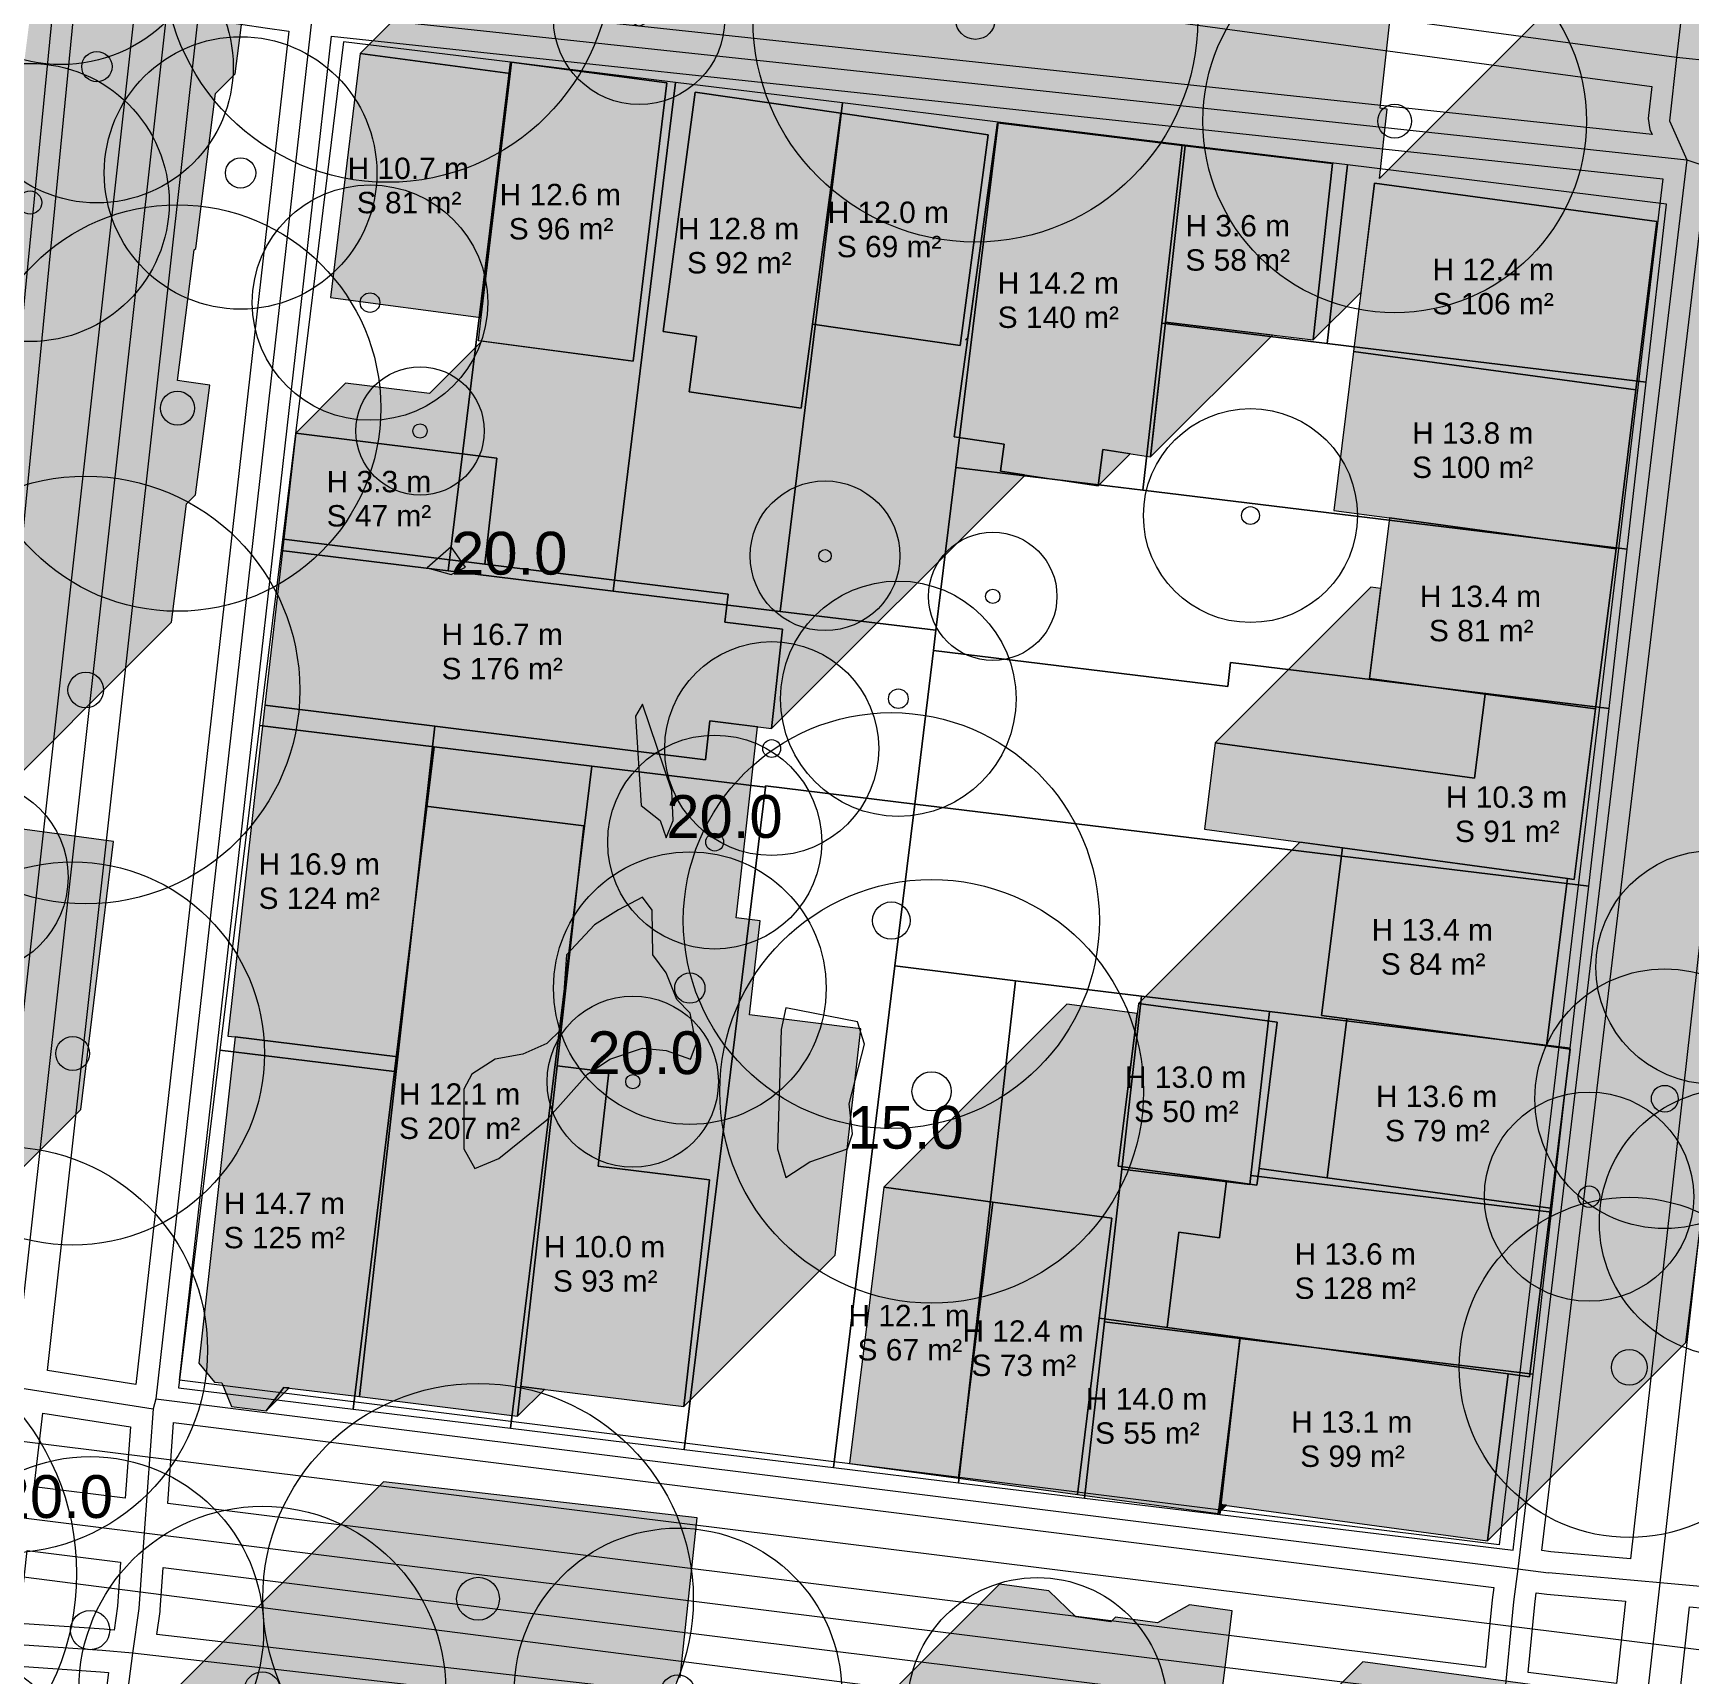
# Model space of a CAD drawing. Header units: metres. Extents: x -8 to 1190, y -11 to 1223.
# Drawn here: x 185.5 to 263, y 621.3 to 698 of the extents above; entities that cross this region are included whole.
import ezdxf

# ---------------------------------------------------------------- set-up
doc = ezdxf.new("R2010")
doc.units = ezdxf.units.M
doc.header["$MEASUREMENT"] = 0
for name, color, linetype, lineweight, true_color in [('TPX_BUILDING_AREAS_TEXT', 7, 'CONTINUOUS', 0, 0x000000), ('TPX_BUILDING_HEIGHTS_TEXT', 7, 'CONTINUOUS', 0, 0x000000), ('TPX_BUILDINGS', 7, 'CONTINUOUS', 0, 0x000000), ('TPX_BUILDINGS_HATCH', 7, 'CONTINUOUS', 0, 0xf0f0f0), ('TPX_BUILDINGS_SHADOWS_HATCH', 7, 'CONTINUOUS', 0, 0x000000), ('TPX_BUILDINGS_SHADOWS_OUTLINES', 7, 'CONTINUOUS', 0, 0x000000), ('TPX_CADASTRES', 7, 'CONTINUOUS', 0, 0x646464), ('TPX_CONTOUR_LINES_5M', 7, 'CONTINUOUS', 0, 0x969696), ('TPX_CONTOUR_LINES_5M_TEXT', 7, 'CONTINUOUS', 0, 0x000000), ('TPX_RAILWAYS_AXES', 7, 'CONTINUOUS', 0, 0x464646), ('TPX_ROADS_AXES', 7, 'CONTINUOUS', 0, 0x323232), ('TPX_ROADS_CONTOURS', 7, 'CONTINUOUS', 0, 0x646464), ('TPX_VEGETATION_TREES_INDIVIDUAL', 7, 'CONTINUOUS', 0, 0x136734)]:
    doc.layers.add(name, color=color, linetype=linetype, lineweight=lineweight, true_color=true_color)
doc.styles.add('TPX_TEXTE', font='arial.ttf')

# ---------------------------------------------------------------- blocks, each defined once
blk = doc.blocks.new('TREETR009_CR099')
at = {"layer": 'TPX_VEGETATION_TREES_INDIVIDUAL'}
for radius in [9.9, 0.917]:
    blk.add_circle((0, 0, 0.036), radius, dxfattribs=at)
blk = doc.blocks.new('TREETR006_CR063')
at = {"layer": 'TPX_VEGETATION_TREES_INDIVIDUAL'}
for radius in [6.27, 0.625]:
    blk.add_circle((0, 0, 0.036), radius, dxfattribs=at)
blk = doc.blocks.new('TREETR006_CR070')
at = {"layer": 'TPX_VEGETATION_TREES_INDIVIDUAL'}
for radius in [7, 0.583]:
    blk.add_circle((0, 0, 0.036), radius, dxfattribs=at)
blk = doc.blocks.new('TREETR007_CR064')
at = {"layer": 'TPX_VEGETATION_TREES_INDIVIDUAL'}
for radius in [6.37, 0.708]:
    blk.add_circle((0, 0, 0.036), radius, dxfattribs=at)
blk = doc.blocks.new('TREETR003_CR030')
at = {"layer": 'TPX_VEGETATION_TREES_INDIVIDUAL'}
for radius in [3, 0.333]:
    blk.add_circle((0, 0, 0.036), radius, dxfattribs=at)
blk = doc.blocks.new('TREETR005_CR065')
at = {"layer": 'TPX_VEGETATION_TREES_INDIVIDUAL'}
for radius in [6.5, 0.542]:
    blk.add_circle((0, 0, 0.036), radius, dxfattribs=at)
blk = doc.blocks.new('TREETR009_CR081')
at = {"layer": 'TPX_VEGETATION_TREES_INDIVIDUAL'}
for radius in [8.11, 0.917]:
    blk.add_circle((0, 0, 0.036), radius, dxfattribs=at)
blk = doc.blocks.new('TREETR009_CR104')
at = {"layer": 'TPX_VEGETATION_TREES_INDIVIDUAL'}
for radius in [10.39, 0.917]:
    blk.add_circle((0, 0, 0.036), radius, dxfattribs=at)
blk = doc.blocks.new('TREETR003_CR035')
at = {"layer": 'TPX_VEGETATION_TREES_INDIVIDUAL'}
for radius in [3.5, 0.292]:
    blk.add_circle((0, 0, 0.036), radius, dxfattribs=at)
blk = doc.blocks.new('TREETR004_CR045')
at = {"layer": 'TPX_VEGETATION_TREES_INDIVIDUAL'}
for radius in [4.5, 0.375]:
    blk.add_circle((0, 0, 0.036), radius, dxfattribs=at)
blk = doc.blocks.new('TREETR008_CR086')
at = {"layer": 'TPX_VEGETATION_TREES_INDIVIDUAL'}
for radius in [8.57, 0.833]:
    blk.add_circle((0, 0, 0.036), radius, dxfattribs=at)
blk = doc.blocks.new('TREETR008_CR095')
at = {"layer": 'TPX_VEGETATION_TREES_INDIVIDUAL'}
for radius in [9.5, 0.792]:
    blk.add_circle((0, 0, 0.036), radius, dxfattribs=at)
blk = doc.blocks.new('TREETR008_CR077')
at = {"layer": 'TPX_VEGETATION_TREES_INDIVIDUAL'}
for radius in [7.65, 0.792]:
    blk.add_circle((0, 0, 0.036), radius, dxfattribs=at)
blk = doc.blocks.new('TREETR005_CR055')
at = {"layer": 'TPX_VEGETATION_TREES_INDIVIDUAL'}
for radius in [5.5, 0.458]:
    blk.add_circle((0, 0, 0.036), radius, dxfattribs=at)
blk = doc.blocks.new('TREETR003_CR040')
at = {"layer": 'TPX_VEGETATION_TREES_INDIVIDUAL'}
for radius in [4, 0.333]:
    blk.add_circle((0, 0, 0.036), radius, dxfattribs=at)
blk = doc.blocks.new('TREETR006_CR055')
at = {"layer": 'TPX_VEGETATION_TREES_INDIVIDUAL'}
for radius in [5.46, 0.583]:
    blk.add_circle((0, 0, 0.036), radius, dxfattribs=at)
blk = doc.blocks.new('TREETR009_CR097')
at = {"layer": 'TPX_VEGETATION_TREES_INDIVIDUAL'}
for radius in [9.72, 0.875]:
    blk.add_circle((0, 0, 0.036), radius, dxfattribs=at)
blk = doc.blocks.new('TREETR005_CR049')
at = {"layer": 'TPX_VEGETATION_TREES_INDIVIDUAL'}
for radius in [4.89, 0.5]:
    blk.add_circle((0, 0, 0.036), radius, dxfattribs=at)
blk = doc.blocks.new('TREETR010_CR120')
at = {"layer": 'TPX_VEGETATION_TREES_INDIVIDUAL'}
for radius in [12, 1]:
    blk.add_circle((0, 0, 0.036), radius, dxfattribs=at)
blk = doc.blocks.new('TREETR010_CR106')
at = {"layer": 'TPX_VEGETATION_TREES_INDIVIDUAL'}
for radius in [10.6, 1]:
    blk.add_circle((0, 0, 0.036), radius, dxfattribs=at)
blk = doc.blocks.new('TREETR004_CR050')
at = {"layer": 'TPX_VEGETATION_TREES_INDIVIDUAL'}
for radius in [5, 0.417]:
    blk.add_circle((0, 0, 0.036), radius, dxfattribs=at)
blk = doc.blocks.new('TREETR008_CR061')
at = {"layer": 'TPX_VEGETATION_TREES_INDIVIDUAL'}
for radius in [6.06, 0.833]:
    blk.add_circle((0, 0, 0.036), radius, dxfattribs=at)
blk = doc.blocks.new('TREETR010_CR101')
at = {"layer": 'TPX_VEGETATION_TREES_INDIVIDUAL'}
for radius in [10.06, 1]:
    blk.add_circle((0, 0, 0.036), radius, dxfattribs=at)
blk = doc.blocks.new('TREETR009_CR105')
at = {"layer": 'TPX_VEGETATION_TREES_INDIVIDUAL'}
for radius in [10.48, 0.917]:
    blk.add_circle((0, 0, 0.036), radius, dxfattribs=at)
blk = doc.blocks.new('TREETR008_CR080')
at = {"layer": 'TPX_VEGETATION_TREES_INDIVIDUAL'}
for radius in [7.95, 0.833]:
    blk.add_circle((0, 0, 0.036), radius, dxfattribs=at)
blk = doc.blocks.new('TREETR008_CR090')
at = {"layer": 'TPX_VEGETATION_TREES_INDIVIDUAL'}
for radius in [8.96, 0.792]:
    blk.add_circle((0, 0, 0.036), radius, dxfattribs=at)
blk = doc.blocks.new('TREETR008_CR100')
at = {"layer": 'TPX_VEGETATION_TREES_INDIVIDUAL'}
for radius in [10, 0.833]:
    blk.add_circle((0, 0, 0.036), radius, dxfattribs=at)
blk = doc.blocks.new('TREETR006_CR061')
at = {"layer": 'TPX_VEGETATION_TREES_INDIVIDUAL'}
for radius in [6.07, 0.625]:
    blk.add_circle((0, 0, 0.036), radius, dxfattribs=at)

msp = doc.modelspace()

# ---------------------------------------------------------------- hatches: boundary and pattern name
at = {"layer": 'TPX_BUILDINGS_HATCH'}
for points in [[(200.811, 697.084), (199.434, 685.689), (206.456, 684.756), (207.833, 696.15), (200.811, 697.084)], [(206.456, 684.756), (206.325, 683.666), (213.577, 682.706), (215.148, 695.723), (207.897, 696.683), (207.833, 696.15), (206.456, 684.756)], [(216.474, 695.288), (214.972, 684.094), (216.541, 683.866), (216.188, 681.274), (221.431, 680.508), (221.958, 684.441), (223.286, 694.293), (216.474, 695.288)], [(223.286, 694.293), (221.958, 684.441), (228.849, 683.442), (230.168, 693.293), (223.286, 694.293)], [(230.606, 693.845), (228.572, 679.177), (230.909, 678.83), (230.736, 677.558), (235.297, 676.873), (235.525, 678.572), (237.756, 678.235), (238.45, 684.532), (239.364, 692.78), (230.606, 693.845)], [(239.364, 692.78), (238.45, 684.532), (245.353, 683.698), (246.259, 691.943), (239.364, 692.78)], [(248.223, 691.025), (247.238, 683.152), (260.429, 681.361), (261.414, 689.234), (248.223, 691.025)], [(247.238, 683.152), (246.319, 675.732), (248.917, 675.378), (259.51, 673.94), (260.429, 681.361), (247.238, 683.152)], [(197.805, 679.344), (197.245, 674.379), (206.646, 673.213), (207.206, 678.178), (197.805, 679.344)], [(248.917, 675.378), (247.983, 667.874), (253.389, 667.146), (258.538, 666.45), (259.51, 673.94), (248.917, 675.378)], [(197.245, 674.379), (196.371, 666.624), (204.308, 665.642), (216.953, 664.079), (217.156, 665.887), (220.038, 665.531), (220.561, 670.176), (217.865, 670.507), (218.015, 671.808), (206.646, 673.213), (197.245, 674.379)], [(196.371, 666.624), (194.638, 651.153), (194.981, 651.119), (202.572, 650.182), (203.888, 661.907), (204.308, 665.642), (196.371, 666.624)], [(240.764, 664.86), (240.268, 660.83), (246.715, 659.957), (257.23, 658.524), (257.549, 658.484), (258.538, 666.45), (253.389, 667.146), (252.896, 663.21), (240.764, 664.86)], [(202.572, 650.182), (200.788, 634.307), (208.176, 633.391), (208.332, 634.774), (210.021, 649.774), (211.276, 660.991), (203.888, 661.907), (202.572, 650.182)], [(246.715, 659.957), (245.739, 652.121), (246.922, 651.962), (256.259, 650.701), (257.23, 658.524), (246.715, 659.957)], [(237.187, 652.682), (236.243, 645.072), (241.303, 644.389), (242.726, 644.196), (242.82, 644.966), (243.67, 651.806), (237.187, 652.682)], [(246.922, 651.962), (246.005, 644.531), (256.446, 643.116), (257.363, 650.547), (256.259, 650.701), (246.922, 651.962)], [(194.981, 651.119), (193.273, 635.872), (194.015, 634.988), (194.361, 634.943), (194.8, 633.85), (196.432, 633.648), (197.251, 634.739), (200.788, 634.307), (202.572, 650.182), (194.981, 651.119)], [(210.021, 649.774), (208.332, 634.774), (215.939, 633.84), (217.135, 644.433), (211.947, 645.073), (212.443, 649.471), (210.021, 649.774)], [(239.08, 641.989), (238.529, 637.533), (241.936, 637.07), (254.466, 635.376), (255.464, 635.232), (256.446, 643.116), (246.005, 644.531), (242.82, 644.966), (242.726, 644.196), (241.303, 644.389), (240.974, 641.734), (239.08, 641.989)], [(225.289, 644.1), (223.686, 631.179), (228.781, 630.493), (230.386, 643.403), (225.289, 644.1)], [(230.386, 643.403), (228.781, 630.493), (234.333, 629.731), (235.353, 637.969), (235.936, 642.652), (230.386, 643.403)], [(235.353, 637.969), (234.333, 629.731), (240.914, 628.843), (240.968, 629.27), (241.936, 637.07), (238.529, 637.533), (235.353, 637.969)], [(241.936, 637.07), (240.968, 629.27), (253.501, 627.565), (254.466, 635.376), (241.936, 637.07)]]:
    msp.add_hatch(color=256, dxfattribs=at).paths.add_polyline_path(points)
at = {"layer": 'TPX_BUILDINGS_SHADOWS_HATCH'}
for points in [[(129.85, 677.615), (120.587, 668.352), (122.157, 668.159), (146.492, 665.105), (145.622, 656.856), (136.082, 657.99), (135.257, 650.316), (134.432, 642.676), (135.296, 643.54), (136.113, 650.265), (142.28, 649.452), (142.849, 654.085), (149.613, 653.183), (150.153, 657.614), (157.485, 656.639), (165.2, 655.615), (165.464, 657.818), (168.716, 657.388), (168.1, 652.26), (172.072, 651.735), (179.743, 650.713), (178.222, 638.18), (187.768, 647.726), (189.289, 660.259), (182.719, 661.135), (182.731, 661.236), (192.004, 670.508), (192.706, 676.036), (193.13, 676.461), (193.79, 681.587), (192.71, 681.747), (192.286, 681.806), (193.065, 687.908), (193.136, 687.978), (194.064, 695.217), (194.983, 696.136), (195.851, 702.899), (195.062, 703.01), (195.821, 709.014), (182.22, 710.904), (171.755, 700.439), (185.356, 698.549), (184.466, 691.515), (183.599, 684.751), (182.661, 677.438), (181.821, 670.857), (182.9, 670.698), (182.241, 665.571), (181.538, 660.043), (168.622, 661.842), (169.215, 666.456), (169.518, 668.818), (162.315, 669.776), (155.655, 663.116), (152.326, 663.56), (154.885, 666.119), (155.755, 674.368), (131.42, 677.422), (129.85, 677.615)], [(237.892, 679.468), (237.756, 678.235), (243.449, 683.928), (238.45, 684.532), (237.892, 679.468)], [(235.525, 678.572), (235.297, 676.873), (236.803, 678.379), (235.525, 678.572)], [(248.047, 672.143), (240.764, 664.86), (252.896, 663.21), (253.389, 667.146), (247.983, 667.874), (248.506, 672.081), (248.047, 672.143)], [(204.308, 665.642), (203.888, 661.907), (211.276, 660.991), (210.021, 649.774), (212.443, 649.471), (211.947, 645.073), (217.135, 644.433), (215.939, 633.84), (223.01, 640.911), (224.206, 651.504), (219.018, 652.145), (219.514, 656.542), (218.391, 656.683), (218.577, 658.33), (219.391, 665.611), (217.156, 665.887), (216.953, 664.079), (204.308, 665.642)], [(244.731, 660.226), (237.187, 652.682), (243.67, 651.806), (242.82, 644.966), (246.005, 644.531), (246.922, 651.962), (245.739, 652.121), (246.715, 659.957), (244.731, 660.226)], [(233.845, 652.656), (225.289, 644.1), (230.386, 643.403), (235.936, 642.652), (235.353, 637.969), (238.529, 637.533), (239.08, 641.989), (240.974, 641.734), (241.303, 644.389), (236.243, 645.072), (237.128, 652.207), (233.845, 652.656)], [(197.251, 634.739), (196.432, 633.648), (197.493, 634.709), (197.251, 634.739)], [(208.332, 634.774), (208.176, 633.391), (209.425, 634.64), (208.332, 634.774)], [(187.692, 590.209), (187.147, 589.665), (194.349, 588.843), (194.031, 585.845), (206.906, 584.37), (207.212, 587.273), (214.354, 586.448), (212.975, 573.419), (218.165, 578.61), (218.463, 581.399), (231.559, 579.861), (230.804, 572.767), (235.375, 572.223), (236.204, 579.955), (248.734, 578.48), (247.647, 568.304), (243.617, 568.781), (243.135, 564.214), (247.154, 563.746), (245.796, 551.067), (259.585, 564.856), (260.943, 577.535), (257.301, 577.958), (261.435, 582.093), (262.523, 592.268), (255.919, 593.046), (256.73, 599.554), (256.872, 599.695), (257.79, 607.046), (255.438, 607.368), (255.562, 608.373), (259.577, 612.387), (260.55, 620.165), (247.67, 621.915), (244.205, 618.45), (240.892, 618.906), (241.481, 623.651), (241.57, 624.293), (239.568, 624.569), (238.078, 623.734), (236.113, 623.996), (235.901, 623.784), (234.256, 624.006), (232.995, 625.228), (230.692, 625.536), (224.258, 619.101), (216.858, 620.107), (215.16, 618.41), (222.561, 617.404), (224.863, 617.096), (226.124, 615.874), (227.769, 615.652), (229.734, 615.391), (231.224, 616.225), (233.227, 615.949), (233.137, 615.307), (240.104, 614.349), (252.984, 612.599), (252.011, 604.821), (248.675, 605.277), (247.719, 597.572), (248.244, 597.5), (247.326, 590.149), (246.319, 582.076), (226.11, 584.825), (226.959, 591.63), (232.422, 590.881), (232.579, 592.15), (236.421, 591.629), (236.987, 596.169), (233.242, 596.679), (233.417, 598.088), (227.193, 591.864), (228.072, 600.166), (220.929, 600.991), (218.294, 598.355), (213.324, 598.924), (213.67, 602.155), (213.432, 602.18), (213.797, 605.904), (211.234, 606.175), (211.566, 606.507), (212.347, 613.865), (213.586, 615.104), (214.087, 619.486), (215.771, 621.17), (216.566, 628.641), (201.911, 630.329), (192.223, 620.642), (206.879, 618.954), (206.084, 611.483), (191.436, 613.173), (191.611, 614.83), (190.052, 613.272), (203.297, 611.654), (202.414, 603.932), (189.382, 605.527), (189.222, 605.366), (202.186, 603.878), (201.384, 596.324), (188.627, 597.799), (188.392, 597.565), (203.826, 595.934), (203.44, 591.987), (188.135, 593.615), (188.059, 593.539), (203.417, 591.902), (202.995, 587.959), (187.644, 589.782), (187.692, 590.209)], [(240.968, 629.27), (240.914, 628.843), (241.296, 629.226), (240.968, 629.27)]]:
    msp.add_hatch(color=256, dxfattribs=at).paths.add_polyline_path(points)
h = msp.add_hatch(color=256, dxfattribs=at)
h.paths.add_polyline_path([(200.139, 681.678), (197.805, 679.344), (207.206, 678.178), (206.646, 673.213), (218.015, 671.808), (217.865, 670.507), (220.561, 670.176), (220.038, 665.531), (231.846, 677.339), (231.852, 677.39), (230.736, 677.558), (230.909, 678.83), (228.572, 679.177), (229.198, 683.694), (229.112, 683.705), (229.214, 683.807), (230.606, 693.845), (239.111, 692.81), (246.259, 691.943), (245.354, 683.698), (247.586, 685.93), (248.223, 691.025), (261.414, 689.234), (260.429, 681.361), (259.51, 673.94), (258.538, 666.45), (257.549, 658.484), (257.23, 658.524), (256.259, 650.701), (257.363, 650.547), (256.447, 643.116), (255.464, 635.232), (254.466, 635.376), (253.501, 627.565), (262.764, 636.828), (263.568, 643.335), (265.081, 644.848), (266.063, 652.732), (266.98, 660.163), (265.754, 660.334), (266.705, 667.999), (265.136, 668.213), (265.821, 673.734), (268.013, 675.926), (268.985, 683.416), (269.268, 683.699), (270.187, 691.119), (269.335, 691.234), (270.182, 698.002), (256.991, 699.793), (248.449, 691.251), (248.805, 694.489), (248.486, 694.527), (249.404, 702.821), (240.647, 703.886), (238.554, 701.792), (232.251, 702.709), (232.337, 703.344), (225.525, 704.339), (223.816, 702.63), (224.058, 704.633), (216.806, 705.593), (214.985, 703.771), (208.377, 704.65), (200.811, 697.084), (207.833, 696.15), (207.897, 696.683), (215.148, 695.723), (213.577, 682.706), (206.508, 683.642), (204.058, 681.191), (200.139, 681.678)])
h.paths.add_polyline_path([(214.972, 684.094), (216.474, 695.288), (223.286, 694.293), (230.168, 693.293), (228.849, 683.442), (221.958, 684.441), (221.431, 680.508), (216.188, 681.274), (216.541, 683.866), (214.972, 684.094)], flags=16)

# ---------------------------------------------------------------- linework, layer by layer
at = {"layer": 'TPX_BUILDINGS', "elevation": 0.042}
for points in [[(200.811, 697.084), (199.434, 685.689), (206.456, 684.756), (207.833, 696.15)], [(206.456, 684.756), (206.325, 683.666), (213.577, 682.706), (215.148, 695.723), (207.897, 696.683), (207.833, 696.15)], [(216.474, 695.288), (214.972, 684.094), (216.541, 683.866), (216.188, 681.274), (221.431, 680.508), (221.958, 684.441), (223.286, 694.293)], [(223.286, 694.293), (221.958, 684.441), (228.849, 683.442), (230.168, 693.293)], [(230.606, 693.845), (228.572, 679.177), (230.909, 678.83), (230.736, 677.558), (235.297, 676.873), (235.525, 678.572), (237.756, 678.235), (238.45, 684.532), (239.364, 692.78)], [(239.364, 692.78), (238.45, 684.532), (245.353, 683.698), (246.259, 691.943)], [(248.223, 691.025), (247.238, 683.152), (260.429, 681.361), (261.414, 689.234)], [(247.238, 683.152), (246.319, 675.732), (248.917, 675.378), (259.51, 673.94), (260.429, 681.361)], [(197.805, 679.344), (197.245, 674.379), (206.646, 673.213), (207.206, 678.178)], [(248.917, 675.378), (247.983, 667.874), (253.389, 667.146), (258.538, 666.45), (259.51, 673.94)], [(197.245, 674.379), (196.371, 666.624), (204.308, 665.642), (216.953, 664.079), (217.156, 665.887), (220.038, 665.531), (220.561, 670.176), (217.865, 670.507), (218.015, 671.808), (206.646, 673.213)], [(196.371, 666.624), (194.638, 651.153), (194.981, 651.119), (202.572, 650.182), (203.888, 661.907), (204.308, 665.642)], [(240.764, 664.86), (240.268, 660.83), (246.715, 659.957), (257.23, 658.524), (257.549, 658.484), (258.538, 666.45), (253.389, 667.146), (252.896, 663.21)], [(202.572, 650.182), (200.788, 634.307), (208.176, 633.391), (208.332, 634.774), (210.021, 649.774), (211.276, 660.991), (203.888, 661.907)], [(246.715, 659.957), (245.739, 652.121), (246.922, 651.962), (256.259, 650.701), (257.23, 658.524)], [(237.187, 652.682), (236.243, 645.072), (241.303, 644.389), (242.726, 644.196), (242.82, 644.966), (243.67, 651.806)], [(246.922, 651.962), (246.005, 644.531), (256.446, 643.116), (257.363, 650.547), (256.259, 650.701)], [(194.981, 651.119), (193.273, 635.872), (194.015, 634.988), (194.361, 634.943), (194.8, 633.85), (196.432, 633.648), (197.251, 634.739), (200.788, 634.307), (202.572, 650.182)], [(210.021, 649.774), (208.332, 634.774), (215.939, 633.84), (217.135, 644.433), (211.947, 645.073), (212.443, 649.471)], [(239.08, 641.989), (238.529, 637.533), (241.936, 637.07), (254.466, 635.376), (255.464, 635.232), (256.446, 643.116), (246.005, 644.531), (242.82, 644.966), (242.726, 644.196), (241.303, 644.389), (240.974, 641.734)], [(225.289, 644.1), (223.686, 631.179), (228.781, 630.493), (230.386, 643.403)], [(230.386, 643.403), (228.781, 630.493), (234.333, 629.731), (235.353, 637.969), (235.936, 642.652)], [(235.353, 637.969), (234.333, 629.731), (240.914, 628.843), (240.968, 629.27), (241.936, 637.07), (238.529, 637.533)], [(241.936, 637.07), (240.968, 629.27), (253.501, 627.565), (254.466, 635.376)]]:
    msp.add_lwpolyline(points, close=True, dxfattribs=at)
at = {"layer": 'TPX_BUILDINGS_SHADOWS_OUTLINES', "elevation": 0.039}
for points in [[(208.377, 704.65), (200.811, 697.084), (207.833, 696.15), (207.897, 696.683), (215.148, 695.723), (213.577, 682.706), (206.508, 683.642), (204.058, 681.191), (200.139, 681.678), (197.805, 679.344), (207.206, 678.178), (206.646, 673.213), (218.015, 671.808), (217.865, 670.507), (220.561, 670.176), (220.038, 665.531), (231.846, 677.339), (231.852, 677.39), (230.736, 677.558), (230.909, 678.83), (228.572, 679.177), (229.198, 683.694), (229.112, 683.705), (229.214, 683.807), (230.606, 693.845), (239.111, 692.81), (246.259, 691.943), (245.354, 683.698), (247.586, 685.93), (248.223, 691.025), (261.414, 689.234), (260.429, 681.361), (259.51, 673.94), (258.538, 666.45), (257.549, 658.484), (257.23, 658.524), (256.259, 650.701), (257.363, 650.547), (256.447, 643.116), (255.464, 635.232), (254.466, 635.376), (253.501, 627.565), (262.764, 636.828), (263.568, 643.335)], [(182.731, 661.236), (192.004, 670.508), (192.706, 676.036), (193.13, 676.461), (193.79, 681.587), (192.71, 681.747), (192.286, 681.806), (193.065, 687.908), (193.136, 687.978), (194.064, 695.217), (194.983, 696.136), (195.851, 702.899)], [(256.991, 699.793), (248.449, 691.251), (248.805, 694.489), (248.486, 694.527), (249.404, 702.821)], [(178.222, 638.18), (187.768, 647.726), (189.289, 660.259), (182.719, 661.135)], [(215.771, 621.17), (216.566, 628.641), (201.911, 630.329), (192.223, 620.642)], [(240.892, 618.906), (241.481, 623.651), (241.57, 624.293), (239.568, 624.569), (238.078, 623.734), (236.113, 623.996), (235.901, 623.784), (234.256, 624.006), (232.995, 625.228), (230.692, 625.536), (224.258, 619.101)], [(260.55, 620.165), (247.67, 621.915), (244.205, 618.45)]]:
    msp.add_lwpolyline(points, dxfattribs=at)
for points in [[(214.972, 684.094), (216.474, 695.288), (223.286, 694.293), (230.168, 693.293), (228.849, 683.442), (221.958, 684.441), (221.431, 680.508), (216.188, 681.274), (216.541, 683.866)], [(237.892, 679.468), (237.756, 678.235), (243.449, 683.928), (238.45, 684.532)], [(235.525, 678.572), (235.297, 676.873), (236.803, 678.379)], [(248.047, 672.143), (240.764, 664.86), (252.896, 663.21), (253.389, 667.146), (247.983, 667.874), (248.506, 672.081)], [(204.308, 665.642), (203.888, 661.907), (211.276, 660.991), (210.021, 649.774), (212.443, 649.471), (211.947, 645.073), (217.135, 644.433), (215.939, 633.84), (223.01, 640.911), (224.206, 651.504), (219.018, 652.145), (219.514, 656.542), (218.391, 656.683), (218.577, 658.33), (219.391, 665.611), (217.156, 665.887), (216.953, 664.079)], [(244.731, 660.226), (237.187, 652.682), (243.67, 651.806), (242.82, 644.966), (246.005, 644.531), (246.922, 651.962), (245.739, 652.121), (246.715, 659.957)], [(233.845, 652.656), (225.289, 644.1), (230.386, 643.403), (235.936, 642.652), (235.353, 637.969), (238.529, 637.533), (239.08, 641.989), (240.974, 641.734), (241.303, 644.389), (236.243, 645.072), (237.128, 652.207)], [(197.251, 634.739), (196.432, 633.648), (197.493, 634.709)], [(208.332, 634.774), (208.176, 633.391), (209.425, 634.64)], [(240.968, 629.27), (240.914, 628.843), (241.296, 629.226)]]:
    msp.add_lwpolyline(points, close=True, dxfattribs=at)
at = {"layer": 'TPX_CADASTRES', "elevation": 0.024}
for points in [[(200.037, 697.64), (197.123, 673.85), (204.931, 672.9), (207.844, 696.681)], [(207.844, 696.681), (204.931, 672.9), (212.64, 671.962), (215.552, 695.734)], [(215.552, 695.734), (212.64, 671.962), (220.445, 671.012), (223.355, 694.775)], [(223.355, 694.775), (220.445, 671.012), (227.726, 670.126), (228.658, 677.736), (230.636, 693.881)], [(230.636, 693.881), (228.658, 677.736), (237.388, 676.673), (238.278, 684.478), (239.229, 692.825)], [(239.229, 692.825), (238.278, 684.478), (246.002, 683.539), (246.951, 691.877)], [(246.951, 691.877), (246.002, 683.539), (247.655, 683.337), (260.913, 681.724), (261.861, 690.046)], [(238.278, 684.478), (237.388, 676.673), (260.024, 673.919), (260.913, 681.724), (247.655, 683.337), (246.002, 683.539)], [(227.726, 670.126), (227.61, 669.179), (241.359, 667.506), (241.486, 668.624), (259.175, 666.471), (260.024, 673.919), (237.388, 676.673), (228.658, 677.736)], [(197.123, 673.85), (196.121, 665.671), (204.281, 664.678), (211.638, 663.783), (219.755, 662.796), (219.761, 662.85), (226.739, 662.001), (227.61, 669.179), (227.726, 670.126), (220.445, 671.012), (212.64, 671.962), (204.931, 672.9)], [(227.61, 669.179), (226.739, 662.001), (258.229, 658.17), (259.175, 666.471), (241.486, 668.624), (241.359, 667.506)], [(196.121, 665.671), (194.262, 650.5), (202.422, 649.507), (204.281, 664.678)], [(202.422, 649.507), (200.489, 633.722), (207.846, 632.827), (211.638, 663.783), (204.281, 664.678)], [(211.638, 663.783), (207.846, 632.827), (215.963, 631.84), (219.755, 662.796)], [(219.755, 662.796), (215.963, 631.84), (222.932, 630.992), (225.804, 654.435), (226.739, 662.001), (219.761, 662.85)], [(226.739, 662.001), (225.804, 654.435), (231.444, 653.749), (237.335, 653.032), (243.312, 652.305), (257.367, 650.595), (258.229, 658.17)], [(225.804, 654.435), (222.932, 630.992), (228.771, 630.281), (231.444, 653.749)], [(231.444, 653.749), (228.771, 630.281), (234.661, 629.565), (235.599, 637.795), (236.413, 644.942), (237.335, 653.032)], [(237.335, 653.032), (236.413, 644.942), (242.391, 644.214), (242.439, 644.638), (243.312, 652.305)], [(243.312, 652.305), (242.439, 644.638), (256.493, 642.928), (257.367, 650.595)], [(194.262, 650.5), (192.329, 634.715), (200.489, 633.722), (202.422, 649.507)], [(236.413, 644.942), (235.599, 637.795), (241.921, 637.025), (255.631, 635.357), (256.493, 642.928), (242.439, 644.638), (242.391, 644.214)], [(235.599, 637.795), (234.661, 629.565), (240.984, 628.795), (241.921, 637.025)], [(241.921, 637.025), (240.984, 628.795), (254.693, 627.127), (255.631, 635.357)]]:
    msp.add_lwpolyline(points, close=True, dxfattribs=at)
at = {"layer": 'TPX_CONTOUR_LINES_5M', "elevation": 0.048}
for points in [[(205.064, 674.028), (203.947, 673.052), (205.064, 672.731), (205.747, 673.084), (205.064, 674.028)], [(214.004, 666.667), (213.685, 666.113), (213.945, 661.93), (214.837, 661.233), (215.122, 660.423), (215.443, 661.233), (215.38, 662.627), (214.004, 666.667)], [(212.887, 657.067), (211.766, 656.353), (210.458, 654.958), (210.215, 651.473), (209.534, 650.81), (208.417, 650.312), (207.127, 650.078), (206.034, 649.381), (205.659, 648.684), (205.67, 645.896), (206.182, 644.97), (207.299, 645.436), (209.534, 647.248), (211.436, 649.381), (212.488, 650.078), (214.004, 650.594), (215.122, 650.488), (216.258, 650.078), (216.525, 650.776), (216.239, 652.235), (215.62, 652.867), (215.122, 654.117), (214.493, 654.958), (214.47, 657.05), (214.004, 657.654), (212.887, 657.067)], [(220.709, 652.485), (220.484, 651.473), (220.32, 645.896), (220.709, 644.545), (221.827, 645.278), (223.584, 645.896), (223.828, 646.593), (223.67, 647.987), (224.381, 650.776), (224.062, 651.829), (220.709, 652.485)]]:
    msp.add_lwpolyline(points, dxfattribs=at)
at = {"layer": 'TPX_RAILWAYS_AXES', "elevation": 0.033}
for points in [[(801.651, 602.398), (776.786, 621.193), (749.357, 635.862), (720.038, 646.059), (689.533, 651.534), (658.585, 652.14), (627.948, 647.883), (607.345, 644.704), (585.436, 641.044), (543.517, 633.587), (499.673, 625.755), (485.719, 623.443), (472.867, 621.574), (458.895, 619.741), (390.674, 613.526), (384.337, 613.125), (375.243, 612.66), (361.212, 612.539), (345.747, 613.277), (327.616, 614.479), (115.907, 640.805), (20.843, 652.81), (0, 656.191)], [(0, 650.09), (20.038, 646.843), (115.209, 634.818), (326.884, 607.724), (345.002, 606.289), (360.599, 605.536), (374.771, 605.645), (384.03, 606.102), (390.562, 606.48), (459.005, 612.701), (473.243, 614.54), (486.391, 616.432), (586.621, 634.12), (609.175, 637.898), (629.543, 641.044), (659.266, 645.27), (689.312, 644.807), (718.956, 639.659), (747.481, 629.943), (774.211, 615.902), (798.508, 597.87)]]:
    msp.add_lwpolyline(points, dxfattribs=at)
at = {"layer": 'TPX_ROADS_AXES', "elevation": 0.03}
for points in [[(410.697, 750.086), (282.632, 766.364), (280.474, 766.534), (277.439, 766.808), (272.927, 767.32), (271.023, 767.619), (243.13, 771.882), (201.769, 739.322), (199.049, 714.378), (199.221, 712.991), (199.679, 711.304), (199.531, 709.486), (199.192, 705.447), (198.893, 701.786), (198.594, 699), (191.273, 634.204)], [(169.247, 548.99), (169.538, 552.649), (170.024, 557.596), (171.23, 558.398), (178.373, 623.188), (178.742, 625.311), (179.339, 629.353), (180.05, 634.077), (180.213, 635.393), (186.606, 700.661), (186.834, 703.27), (187.077, 706.733), (187.393, 711.123), (187.742, 713.334), (191.241, 742.674)], [(192.584, 706.087), (191.882, 699.972), (184.615, 634.763), (183.934, 628.779)], [(269.493, 696.156), (262.333, 696.907), (199.192, 705.447), (192.584, 706.087)], [(262.883, 701.697), (262.333, 696.907), (262, 693.94), (262.808, 692.117), (254.921, 626.255), (254.708, 624.709), (254.253, 620.033), (253.912, 616.477), (254.15, 614.991), (246.962, 549.846), (246.484, 548.076), (245.947, 543.197), (245.61, 540.172), (245.374, 538.69), (238.392, 472.454), (238.2, 471.442), (237.734, 466.223), (237.446, 462.99), (237.234, 461.444), (229.075, 395.668), (228.594, 394.53)], [(196.514, 699.281), (198.594, 699), (262.808, 692.117), (264.406, 691.585), (268.915, 691.048), (272.157, 690.662)], [(260.842, 619.216), (261.558, 625.599), (268.915, 691.048), (269.493, 696.156)], [(114.737, 643.798), (180.213, 635.393), (182.075, 635.165), (184.615, 634.763), (191.142, 633.735)], [(191.273, 634.204), (191.142, 633.735)], [(191.273, 634.204), (254.921, 626.255), (256.352, 626.063)], [(256.122, 614.697), (254.15, 614.991), (190.177, 622.311), (188.769, 622.44), (183.274, 622.813), (180.344, 623.008), (178.373, 623.188), (112.852, 632.145), (111.169, 632.381), (108.117, 632.801), (105.468, 633.155), (102.517, 633.586)], [(191.142, 633.735), (190.726, 627.941), (190.475, 624.407), (190.177, 622.311), (181.666, 556.567)], [(183.934, 628.779), (190.726, 627.941), (248.727, 620.72), (254.253, 620.033), (260.842, 619.216)], [(395.518, 608.098), (266.81, 624.651), (265.173, 625.277), (261.558, 625.599), (256.352, 626.063)]]:
    msp.add_lwpolyline(points, dxfattribs=at)
at = {"layer": 'TPX_ROADS_CONTOURS', "elevation": 0.027}
for points in [[(199.695, 699.888), (199.89, 701.705), (200.062, 703.816), (261.174, 695.55), (261.006, 694.052), (261.086, 693.535), (261.191, 693.296)], [(181.304, 636.267), (187.503, 699.564), (188.625, 699.449), (190.287, 699.2), (183.243, 635.992), (182.232, 636.152)], [(186.209, 635.524), (193.256, 698.756), (196.38, 698.29), (197.491, 698.14), (190.342, 634.874)], [(192.378, 635.073), (199.476, 697.9), (261.695, 691.231), (254.047, 627.371)], [(256.031, 627.115), (263.656, 690.781), (264.09, 690.636), (264.288, 690.592), (267.314, 690.232), (260.176, 626.726), (256.463, 627.057)], [(185.592, 630.086), (185.985, 633.535), (190.079, 632.89), (189.84, 629.562)], [(191.827, 629.316), (192.099, 633.093), (253.792, 625.388), (253.713, 624.806), (253.406, 621.65), (248.912, 622.209)], [(184.882, 623.706), (185.258, 627.105), (189.626, 626.566), (189.48, 624.513), (189.321, 623.394), (188.86, 623.436)], [(191.312, 623.188), (191.465, 624.266), (191.472, 624.336), (191.613, 626.319), (248.541, 619.232), (253.117, 618.663), (252.916, 616.573), (252.924, 616.319), (252.954, 616.135)], [(255.391, 621.403), (255.702, 624.592), (255.776, 625.131), (256.263, 625.067), (259.952, 624.738), (259.521, 620.891)], [(262.498, 620.521), (262.941, 624.472), (264.945, 624.294), (265.732, 623.993), (265.69, 623.614), (265.335, 620.168)], [(177.794, 559.67), (184.662, 621.716), (188.69, 621.443), (189.052, 621.41), (180.975, 559.017), (180.738, 559.17)]]:
    msp.add_lwpolyline(points, close=True, dxfattribs=at)

# ---------------------------------------------------------------- block references
at = {"layer": 'TPX_VEGETATION_TREES_INDIVIDUAL'}
for name, p in [('TREETR009_CR105', (202.099, 701.548, 0.036)), ('TREETR006_CR070', (186.844, 703.567, 0.036)), ('TREETR009_CR104', (229.566, 698.665, 0.036)), ('TREETR007_CR064', (188.516, 696.474, 0.036)), ('TREETR003_CR040', (213.854, 698.704, 0.036)), ('TREETR008_CR090', (249.158, 693.925, 0.036)), ('TREETR007_CR064', (195.23, 691.505, 0.036)), ('TREETR005_CR065', (185.396, 690.122, 0.036)), ('TREETR005_CR055', (201.278, 685.443, 0.036)), ('TREETR008_CR095', (192.28, 680.514, 0.036)), ('TREETR003_CR030', (203.616, 679.443, 0.036)), ('TREETR004_CR050', (242.42, 675.489, 0.036)), ('TREETR008_CR100', (187.997, 667.336, 0.036)), ('TREETR003_CR035', (222.542, 673.61, 0.036)), ('TREETR003_CR030', (230.379, 671.714, 0.036)), ('TREETR005_CR055', (225.965, 666.929, 0.036)), ('TREETR004_CR050', (220.049, 664.598, 0.036)), ('TREETR009_CR097', (225.639, 656.557, 0.036)), ('TREETR004_CR050', (217.385, 660.226, 0.036)), ('TREETR004_CR045', (182.669, 658.592, 0.036)), ('TREETR007_CR064', (216.223, 653.4, 0.036)), ('TREETR006_CR055', (264.025, 654.376, 0.036)), ('TREETR008_CR090', (187.385, 650.344, 0.036)), ('TREETR009_CR099', (227.521, 648.576, 0.036)), ('TREETR006_CR061', (261.78, 648.231, 0.036)), ('TREETR003_CR040', (213.559, 649.028, 0.036)), ('TREETR005_CR049', (258.241, 643.652, 0.036)), ('TREETR006_CR063', (264.993, 642.437, 0.036)), ('TREETR008_CR095', (184.187, 636.487, 0.036)), ('TREETR008_CR080', (260.122, 635.672, 0.036)), ('TREETR010_CR120', (175.568, 626.031, 0.036)), ('TREETR010_CR101', (206.326, 624.859, 0.036)), ('TREETR009_CR081', (188.198, 623.393, 0.036)), ('TREETR008_CR086', (196.244, 620.61, 0.036)), ('TREETR008_CR077', (215.665, 620.509, 0.036)), ('TREETR008_CR061', (232.461, 619.79, 0.036)), ('TREETR010_CR106', (178.704, 612.73, 0.036))]:
    msp.add_blockref(name, p, dxfattribs=at)

# ---------------------------------------------------------------- texts
at = {"layer": 'TPX_BUILDING_AREAS_TEXT', "style": 'TPX_TEXTE'}
for s, p in [('S 81 m²', (200.659, 689.62, 0.045)), ('S 96 m²', (207.762, 688.395, 0.045)), ('S 69 m²', (223.09, 687.566, 0.045)), ('S 92 m²', (216.089, 686.807, 0.045)), ('S 58 m²', (239.381, 686.937, 0.045)), ('S 140 m²', (230.609, 684.26, 0.045)), ('S 106 m²', (250.926, 684.893, 0.045)), ('S 100 m²', (249.974, 677.246, 0.045)), ('S 47 m²', (199.251, 674.979, 0.045)), ('S 81 m²', (250.761, 669.614, 0.045)), ('S 176 m²', (204.622, 667.838, 0.045)), ('S 91 m²', (251.977, 660.23, 0.045)), ('S 124 m²', (196.072, 657.103, 0.045)), ('S 84 m²', (248.51, 654.026, 0.045)), ('S 50 m²', (236.981, 647.139, 0.045)), ('S 207 m²', (202.633, 646.349, 0.045)), ('S 79 m²', (248.71, 646.24, 0.045)), ('S 125 m²', (194.444, 641.239, 0.045)), ('S 93 m²', (209.827, 639.211, 0.045)), ('S 128 m²', (244.483, 638.875, 0.045)), ('S 67 m²', (224.06, 635.995, 0.045)), ('S 73 m²', (229.384, 635.269, 0.045)), ('S 55 m²', (235.158, 632.103, 0.045)), ('S 99 m²', (244.744, 631.02, 0.045))]:
    msp.add_text(s, height=1, dxfattribs=at).set_placement(p)
at = {"layer": 'TPX_BUILDING_HEIGHTS_TEXT', "style": 'TPX_TEXTE'}
for s, p in [('H 10.7 m', (200.234, 691.22, 0.045)), ('H 12.6 m', (207.337, 689.995, 0.045)), ('H 12.0 m', (222.665, 689.166, 0.045)), ('H 12.8 m', (215.664, 688.407, 0.045)), ('H 3.6 m', (239.381, 688.537, 0.045)), ('H 12.4 m', (250.926, 686.493, 0.045)), ('H 14.2 m', (230.609, 685.86, 0.045)), ('H 13.8 m', (249.974, 678.846, 0.045)), ('H 3.3 m', (199.251, 676.579, 0.045)), ('H 13.4 m', (250.336, 671.214, 0.045)), ('H 16.7 m', (204.622, 669.438, 0.045)), ('H 10.3 m', (251.552, 661.83, 0.045)), ('H 16.9 m', (196.072, 658.703, 0.045)), ('H 13.4 m', (248.085, 655.626, 0.045)), ('H 13.0 m', (236.556, 648.739, 0.045)), ('H 12.1 m', (202.633, 647.949, 0.045)), ('H 13.6 m', (248.285, 647.84, 0.045)), ('H 14.7 m', (194.444, 642.839, 0.045)), ('H 10.0 m', (209.402, 640.811, 0.045)), ('H 13.6 m', (244.483, 640.475, 0.045)), ('H 12.1 m', (223.635, 637.595, 0.045)), ('H 12.4 m', (228.959, 636.869, 0.045)), ('H 14.0 m', (234.733, 633.703, 0.045)), ('H 13.1 m', (244.319, 632.62, 0.045))]:
    msp.add_text(s, height=1, dxfattribs=at).set_placement(p)
at = {"layer": 'TPX_CONTOUR_LINES_5M_TEXT', "style": 'TPX_TEXTE'}
for s, p in [('20.0', (205.064, 672.731, 0.048)), ('20.0', (215.122, 660.423, 0.048)), ('20.0', (211.436, 649.381, 0.048)), ('15.0', (223.584, 645.896, 0.048)), ('20.0', (183.831, 628.635, 0.048))]:
    msp.add_text(s, height=2, dxfattribs=at).set_placement(p)

doc.saveas('drawing.dxf')
